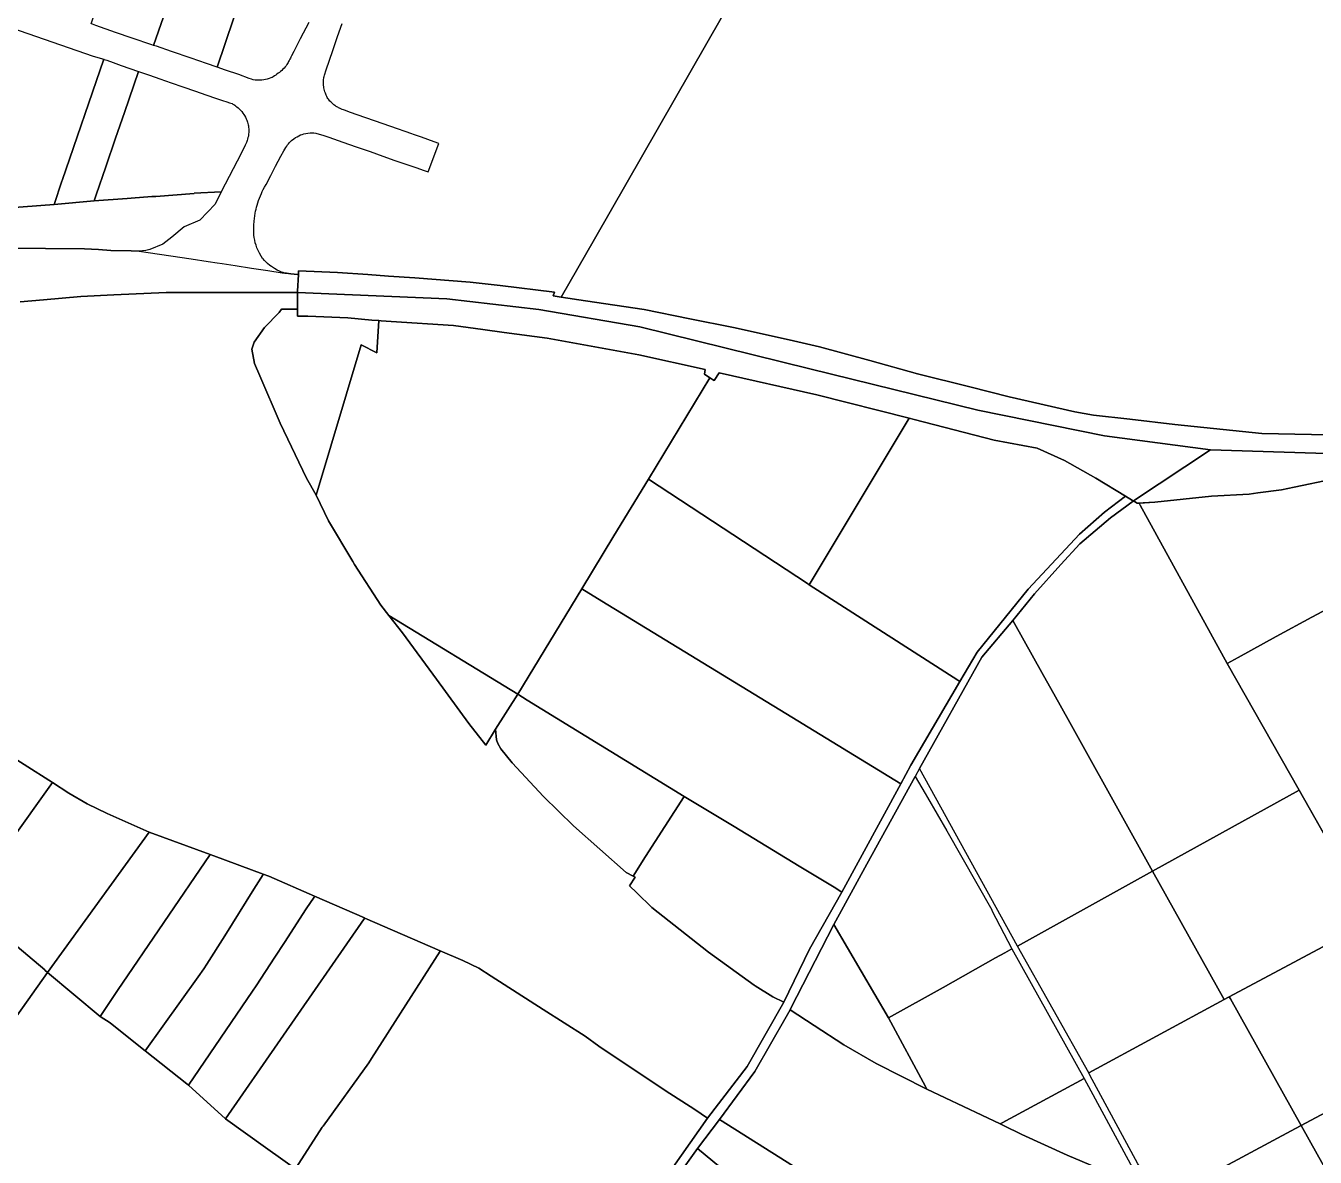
# Model space of a CAD drawing. Header units: metres. Extents: x 3 to 1005126, y 39 to 4383651.
# Drawn here: x 487051 to 487755, y 4369805 to 4370422 of the extents above; entities that cross this region are included whole.
import ezdxf

# ---------------------------------------------------------------- set-up
doc = ezdxf.new("R2010")
doc.units = ezdxf.units.M
doc.header["$MEASUREMENT"] = 0
doc.layers.add('TM_Llucmajor', color=7, linetype='Continuous')

msp = doc.modelspace()

# ---------------------------------------------------------------- linework, layer by layer
at = {"layer": 'TM_Llucmajor', "linetype": 'Continuous', "flags": 128}
for points in [[(487120.61, 4370411.46), (487119.65, 4370411.75), (487108.99, 4370415.4), (487099.95, 4370418.58), (487089.19, 4370422.29), (487087.26, 4370422.97), (487086.54, 4370423.22), (487109.34, 4370489.62), (487109.7, 4370489.5), (487143.74, 4370477.71), (487120.61, 4370411.46)], [(487143.74, 4370477.71), (487177.74, 4370465.92), (487155.34, 4370399.53), (487149.53, 4370401.53), (487141.17, 4370404.42), (487130.41, 4370408.17), (487122.17, 4370410.99), (487121.32, 4370411.26), (487120.61, 4370411.46), (487143.74, 4370477.71)], [(487010.7, 4370320.42), (487010.66, 4370320.96), (487011.86, 4370330.8), (487011.97, 4370331.75), (487014.25, 4370349.19), (487016.38, 4370367.15), (487022.83, 4370385.54), (487023.82, 4370388.43), (487027.49, 4370399.13), (487033.53, 4370416.88), (487040.66, 4370414.46), (487042.94, 4370421.1), (487043.04, 4370421.06), (487087.61, 4370405.65), (487093.52, 4370403.87), (487070.72, 4370337.67), (487070.62, 4370337.31), (487066.37, 4370324.72), (487010.7, 4370320.42)], [(487066.37, 4370324.72), (487070.62, 4370337.31), (487070.72, 4370337.67), (487093.52, 4370403.87), (487093.65, 4370403.83), (487095.06, 4370403.35), (487098.6, 4370402.04), (487103.06, 4370400.51), (487107.75, 4370398.85), (487112.45, 4370397.25), (487104.77, 4370374.86), (487099.87, 4370360.78), (487094.56, 4370345.22), (487089.38, 4370329.98), (487088.22, 4370326.57), (487066.37, 4370324.72)], [(487088.22, 4370326.57), (487089.38, 4370329.98), (487094.56, 4370345.22), (487099.87, 4370360.78), (487104.77, 4370374.86), (487112.45, 4370397.25), (487118.4, 4370395.25), (487124.06, 4370393.28), (487130.27, 4370391.12), (487136.59, 4370388.92), (487143.5, 4370386.57), (487149.2, 4370384.56), (487155.05, 4370382.53), (487158.32, 4370381.42), (487160.66, 4370380.65), (487162.15, 4370380.17), (487163.45, 4370379.67), (487163.92, 4370379.42), (487164.44, 4370379.14), (487165.02, 4370378.8), (487165.58, 4370378.36), (487166.16, 4370377.87), (487166.76, 4370377.36), (487167.22, 4370376.96), (487167.68, 4370376.55), (487168.26, 4370375.94), (487168.86, 4370375.31), (487169.42, 4370374.56), (487169.88, 4370373.83), (487170.32, 4370373.13), (487170.8, 4370372.24), (487171.19, 4370371.47), (487171.5, 4370370.61), (487171.84, 4370369.65), (487172.1, 4370368.92), (487172.33, 4370368.19), (487172.44, 4370367.5), (487172.52, 4370366.61), (487172.59, 4370365.87), (487172.6, 4370365), (487172.57, 4370364.05), (487172.43, 4370362.99), (487172.38, 4370362.02), (487172.16, 4370361.15), (487171.98, 4370360.35), (487171.73, 4370359.57), (487171.33, 4370358.52), (487170.72, 4370356.97), (487168.47, 4370352.54), (487166.35, 4370348.21), (487157.46, 4370331.53), (487142.84, 4370330.85), (487142.73, 4370330.61), (487121.86, 4370329.07), (487119.78, 4370328.93), (487108.4, 4370328.08), (487106.2, 4370327.92), (487088.22, 4370326.57)], [(487654.76, 4370163.22), (487650.92, 4370165.54), (487634.88, 4370175.25), (487617.75, 4370184.99), (487602.79, 4370191.77), (487579.34, 4370196.14), (487535.73, 4370207.43), (487532.95, 4370208.13), (487482.65, 4370220.76), (487429.29, 4370232.74), (487426.52, 4370228.65), (487424.25, 4370230.15), (487421.2, 4370232.17), (487421.7, 4370234.55), (487385.42, 4370242.58), (487335.39, 4370251.72), (487311.96, 4370254.76), (487300.24, 4370256.4), (487284.27, 4370258.64), (487250.35, 4370260.84), (487244.78, 4370261.2), (487243.59, 4370261.28), (487239.8, 4370261.55), (487226.64, 4370262.86), (487204.78, 4370263.67), (487199.11, 4370263.73), (487199.15, 4370267.51), (487199.25, 4370276.55), (487280.7, 4370273.26), (487330.84, 4370267.29), (487385.97, 4370257.95), (487478.78, 4370235.08), (487570.42, 4370212.5), (487639.51, 4370198.49), (487697.34, 4370190.74), (487655.31, 4370162.88), (487654.76, 4370163.22)], [(487243.59, 4370261.28), (487242.56, 4370243.71), (487233.96, 4370248.08), (487209.41, 4370165.99), (487204.15, 4370175.3), (487189.66, 4370205.27), (487178.64, 4370231.18), (487175.75, 4370237.98), (487174.19, 4370245.68), (487175.55, 4370249.55), (487181.15, 4370257.47), (487189.27, 4370265.79), (487190.45, 4370267.52), (487199.15, 4370267.51), (487199.11, 4370263.73), (487204.78, 4370263.67), (487226.64, 4370262.86), (487239.8, 4370261.55), (487243.59, 4370261.28)], [(487424.25, 4370230.15), (487390.68, 4370174.88), (487371.85, 4370143.87), (487354.29, 4370114.94), (487319.36, 4370057.43), (487249.02, 4370100.48), (487244.61, 4370106.11), (487230.35, 4370128.17), (487229.37, 4370129.82), (487216.18, 4370152.01), (487209.41, 4370165.99), (487233.96, 4370248.08), (487242.56, 4370243.71), (487243.59, 4370261.28), (487244.78, 4370261.2), (487250.35, 4370260.84), (487284.27, 4370258.64), (487300.24, 4370256.4), (487311.96, 4370254.76), (487335.39, 4370251.72), (487385.42, 4370242.58), (487421.7, 4370234.55), (487421.2, 4370232.17), (487424.25, 4370230.15)], [(487532.95, 4370208.13), (487478.44, 4370117.15), (487477.48, 4370117.79), (487390.68, 4370174.88), (487424.25, 4370230.15), (487426.52, 4370228.65), (487429.29, 4370232.74), (487482.65, 4370220.76), (487532.95, 4370208.13)], [(487650.92, 4370165.54), (487639.56, 4370156.82), (487625.97, 4370144.78), (487597.87, 4370114.76), (487570.12, 4370080.46), (487560.63, 4370064.32), (487559.48, 4370065.06), (487478.44, 4370117.15), (487532.95, 4370208.13), (487535.73, 4370207.43), (487579.34, 4370196.14), (487602.79, 4370191.77), (487617.75, 4370184.99), (487634.88, 4370175.25), (487650.92, 4370165.54)], [(487365.34, 4370108.19), (487354.29, 4370114.94), (487371.85, 4370143.87), (487390.68, 4370174.88), (487477.48, 4370117.79), (487478.44, 4370117.15), (487559.48, 4370065.06), (487560.63, 4370064.32), (487533.85, 4370018.76), (487528.47, 4370008.49), (487465.66, 4370046.9), (487365.34, 4370108.19)], [(487655.27, 4370162.86), (487655.31, 4370162.88), (487657.36, 4370161.65), (487658.49, 4370161.71), (487659.1, 4370160.61), (487706.5, 4370074.3), (487745.72, 4370005.19), (487665.77, 4369960.93), (487627, 4370030.59), (487620.65, 4370042), (487611.88, 4370057.65), (487606.23, 4370067.74), (487589.5, 4370097.61), (487601.31, 4370112.23), (487615.63, 4370128.14), (487626.08, 4370139.47), (487642.76, 4370153.78), (487655.27, 4370162.86)], [(487752.67, 4370099.53), (487769.79, 4370108.67), (487788.88, 4370118.85), (487794.32, 4370108.03), (487794.66, 4370107.39), (487802.53, 4370092.65), (487802.6, 4370092.53), (487809.25, 4370080.84), (487826.8, 4370050.06), (487867.27, 4369977.39), (487790.92, 4369935.98), (487786.38, 4369933.52), (487745.72, 4370005.19), (487706.5, 4370074.3), (487712.46, 4370077.56), (487733.29, 4370088.94), (487752.67, 4370099.53)], [(487324.55, 4370054.25), (487319.36, 4370057.43), (487354.29, 4370114.94), (487365.34, 4370108.19), (487465.66, 4370046.9), (487528.47, 4370008.49), (487496.2, 4369949.42), (487492.06, 4369952.13), (487472.93, 4369963.72), (487437.39, 4369985.26), (487410.25, 4370001.7), (487324.55, 4370054.25)], [(487249.02, 4370100.48), (487319.36, 4370057.43), (487307.24, 4370038.31), (487301.97, 4370029.65), (487292.7, 4370041.56), (487275.03, 4370065.67), (487256.48, 4370090.97), (487249.02, 4370100.48)], [(487592.01, 4369919.96), (487538.56, 4370016.98), (487572.53, 4370077.72), (487589.5, 4370097.61), (487606.23, 4370067.74), (487611.88, 4370057.65), (487620.65, 4370042), (487627, 4370030.59), (487665.77, 4369960.93), (487592.01, 4369919.96)], [(486956.95, 4369992.69), (486930.4, 4370013.06), (486970.29, 4370069.82), (486981.77, 4370062.57), (486997.22, 4370052.81), (486999.99, 4370051.06), (487016.22, 4370040.81), (487034.32, 4370028.92), (487065.48, 4370009.24), (487018.18, 4369943.25), (487005.23, 4369952.94), (486997.16, 4369958.97), (486996.78, 4369959.26), (486973.2, 4369979.87), (486972.49, 4369980.43), (486958.02, 4369991.85), (486956.95, 4369992.69)], [(486812.23, 4370024.71), (486839.63, 4370045.8), (486863.56, 4370064.87), (486865.72, 4370066.6), (486867.1, 4370065.58), (486865.66, 4370064.44), (486930.4, 4370013.06), (486956.95, 4369992.69), (486958.02, 4369991.85), (486972.49, 4369980.43), (486973.2, 4369979.87), (486996.78, 4369959.26), (486997.16, 4369958.97), (487005.23, 4369952.94), (487018.18, 4369943.25), (487061.29, 4369906.99), (487061.37, 4369906.92), (487062.81, 4369905.71), (487014.52, 4369837.73), (487012.51, 4369839.34), (486994.82, 4369853.5), (486880.4, 4369945.08), (486797.24, 4370012.66), (486812.23, 4370024.71)], [(487307.74, 4370032.63), (487307.24, 4370038.31), (487319.36, 4370057.43), (487324.55, 4370054.25), (487410.25, 4370001.7), (487389.02, 4369968.91), (487382.38, 4369958.23), (487378.47, 4369960.27), (487349.8, 4369985.57), (487333.44, 4370001.66), (487316.4, 4370020.06), (487310.18, 4370027.63), (487308.42, 4370030.6), (487307.74, 4370032.63)], [(487061.29, 4369906.99), (487018.18, 4369943.25), (487065.48, 4370009.24), (487074.46, 4370003.52), (487084.36, 4369997.68), (487095.28, 4369992.34), (487118.3, 4369982.15), (487062.81, 4369905.71), (487061.37, 4369906.92), (487061.29, 4369906.99)], [(487521.75, 4369880.88), (487491.81, 4369931.72), (487509.91, 4369964.68), (487536.17, 4370012.52), (487541.74, 4370003.37), (487543.03, 4370001.11), (487553.44, 4369982.84), (487577.98, 4369939.79), (487578.13, 4369939.52), (487589.04, 4369918.57), (487585.2, 4369916.42), (487580.13, 4369913.58), (487551.45, 4369897.51), (487521.75, 4369880.88)], [(487389.02, 4369968.91), (487410.25, 4370001.7), (487437.39, 4369985.26), (487472.93, 4369963.72), (487492.06, 4369952.13), (487496.2, 4369949.42), (487478.64, 4369918.3), (487464.57, 4369889.43), (487458.59, 4369892.35), (487448.97, 4369898.32), (487448.4, 4369898.74), (487423.54, 4369916.74), (487392.63, 4369941.08), (487384.29, 4369949.11), (487380.28, 4369952.82), (487383.36, 4369957.71), (487382.38, 4369958.23), (487389.02, 4369968.91)], [(487704.76, 4369890.88), (487665.77, 4369960.93), (487745.72, 4370005.19), (487786.04, 4369934.12), (487704.76, 4369890.88)], [(487091.43, 4369881.67), (487062.81, 4369905.71), (487118.3, 4369982.15), (487151.48, 4369970.05), (487101.03, 4369895.8), (487091.43, 4369881.67)], [(487096.88, 4369878.11), (487091.43, 4369881.67), (487101.03, 4369895.8), (487151.48, 4369970.05), (487153.58, 4369969.29), (487180.51, 4369959.28), (487180.41, 4369959.11), (487175.44, 4369951.17), (487159.47, 4369925.69), (487149.79, 4369910.24), (487148.11, 4369907.56), (487144.98, 4369903.19), (487116.14, 4369862.91), (487098.06, 4369877.33), (487096.88, 4369878.11)], [(487138.75, 4369844.91), (487116.14, 4369862.91), (487144.98, 4369903.19), (487148.11, 4369907.56), (487149.79, 4369910.24), (487159.47, 4369925.69), (487175.44, 4369951.17), (487180.41, 4369959.11), (487180.51, 4369959.28), (487183.51, 4369958.16), (487208.54, 4369947.26), (487208.24, 4369946.79), (487203.98, 4369940.28), (487192.06, 4369922.06), (487186.78, 4369913.97), (487176.56, 4369898.34), (487174.64, 4369895.41), (487139.72, 4369844.14), (487138.75, 4369844.91)], [(487630.93, 4369850.88), (487592.01, 4369919.96), (487665.77, 4369960.93), (487704.76, 4369890.88), (487630.93, 4369850.88)], [(487159.94, 4369825.77), (487139.72, 4369844.14), (487174.64, 4369895.41), (487176.56, 4369898.34), (487186.78, 4369913.97), (487192.06, 4369922.06), (487203.98, 4369940.28), (487208.24, 4369946.79), (487208.54, 4369947.26), (487235.73, 4369935.41), (487235.87, 4369935.35), (487235.52, 4369934.93), (487189.97, 4369869.15), (487159.94, 4369825.77)], [(487181.64, 4369810.21), (487159.94, 4369825.77), (487189.97, 4369869.15), (487235.52, 4369934.93), (487235.87, 4369935.35), (487277.1, 4369917.38), (487276.95, 4369917.27), (487239.64, 4369858.62), (487238.14, 4369856.27), (487213.17, 4369821.84), (487212.74, 4369821.25), (487198.32, 4369798.82), (487200.58, 4369796.63), (487181.64, 4369810.21)], [(487481.14, 4369876.66), (487467.95, 4369885.16), (487468.27, 4369885.76), (487491.81, 4369931.72), (487521.75, 4369880.88), (487541.86, 4369843.5), (487542.64, 4369842.01), (487514.97, 4369855.94), (487497.4, 4369866.19), (487481.14, 4369876.66)], [(487746.88, 4369822.12), (487708.22, 4369891.24), (487707.58, 4369892.38), (487786.04, 4369934.12), (487786.38, 4369933.52), (487814.61, 4369882.98), (487823.93, 4369863.73), (487824.1, 4369863.43), (487746.88, 4369822.12)], [(487200.58, 4369796.63), (487198.32, 4369798.82), (487212.74, 4369821.25), (487213.17, 4369821.84), (487238.14, 4369856.27), (487239.64, 4369858.62), (487276.95, 4369917.27), (487277.1, 4369917.38), (487289.39, 4369912.2), (487298.16, 4369907.95), (487304.81, 4369903.7), (487333.3, 4369885.49), (487356.1, 4369870.92), (487363.66, 4369865.51), (487399.89, 4369841.16), (487415.92, 4369830.86), (487422.94, 4369826.12), (487327.43, 4369690.35), (487275.22, 4369732.5), (487227.78, 4369770.24), (487200.58, 4369796.63)], [(487541.86, 4369843.5), (487521.75, 4369880.88), (487551.45, 4369897.51), (487580.13, 4369913.58), (487585.2, 4369916.42), (487589.04, 4369918.57), (487628.41, 4369847.8), (487583.62, 4369823.66), (487582.53, 4369823.01), (487542.64, 4369842.01), (487541.86, 4369843.5)], [(487704.76, 4369890.88), (487707.58, 4369892.38), (487708.22, 4369891.24), (487746.88, 4369822.12), (487743.85, 4369820.48), (487690.32, 4369791.68), (487688.7, 4369790.82), (487672.21, 4369795.65), (487658.76, 4369799.59), (487657.8, 4369801.19), (487631.61, 4369849.68), (487630.93, 4369850.88), (487704.76, 4369890.88)], [(487824.1, 4369863.43), (487830.17, 4369866.68), (487830.75, 4369865.6), (487877.26, 4369779.43), (487878.07, 4369777.93), (487863.4, 4369760.32), (487862.71, 4369760.37), (487849.02, 4369761.34), (487829.58, 4369763.34), (487809.28, 4369765.42), (487783.98, 4369769.18), (487775.53, 4369770.6), (487746.88, 4369822.12), (487824.1, 4369863.43)], [(487584.36, 4369822.15), (487582.53, 4369823.01), (487583.62, 4369823.66), (487628.41, 4369847.8), (487656.12, 4369796.71), (487659.18, 4369791.08), (487659.84, 4369789.83), (487647.25, 4369794.12), (487619.25, 4369805.97), (487594.44, 4369817.17), (487584.36, 4369822.15)], [(487450.94, 4369781.86), (487417.54, 4369809.57), (487429.47, 4369825.49), (487478.15, 4369794.76), (487488.06, 4369786.9), (487501.31, 4369776.39), (487484.23, 4369755.44), (487472.02, 4369765.13), (487471.7, 4369765.39), (487450.94, 4369781.86)], [(487743.85, 4369820.48), (487746.88, 4369822.12), (487775.53, 4369770.6), (487771.14, 4369771.33), (487769.51, 4369771.64), (487766.45, 4369772.24), (487746.04, 4369776.22), (487731.61, 4369779.44), (487713.15, 4369783.85), (487705.86, 4369785.92), (487691.21, 4369790.08), (487688.7, 4369790.82), (487690.32, 4369791.68), (487743.85, 4369820.48)]]:
    msp.add_lwpolyline(points, close=True, dxfattribs=at)
for points in [[(487205.3, 4370423.96), (487200.65, 4370415.04), (487197.17, 4370408.21), (487195.98, 4370405.83), (487195.58, 4370405.08), (487195.3, 4370404.55), (487194.97, 4370403.92), (487194.61, 4370403.22), (487194.34, 4370402.68), (487194.08, 4370402.15), (487193.74, 4370401.53), (487193.42, 4370401.03), (487192.98, 4370400.38), (487192.44, 4370399.72), (487191.91, 4370399.07), (487191.24, 4370398.42), (487190.61, 4370397.8), (487190, 4370397.23), (487189.28, 4370396.6), (487188.73, 4370396.26), (487187.91, 4370395.74), (487187.32, 4370395.24), (487186.66, 4370394.77), (487185.98, 4370394.36), (487185.34, 4370393.98), (487184.59, 4370393.68), (487183.72, 4370393.31), (487182.59, 4370392.96), (487181.73, 4370392.81), (487180.9, 4370392.65), (487179.8, 4370392.51), (487178.98, 4370392.5), (487178.02, 4370392.51), (487176.97, 4370392.58), (487176.17, 4370392.55), (487174.96, 4370392.74), (487174.06, 4370392.99), (487172.8, 4370393.4), (487167.14, 4370395.5), (487159.85, 4370397.96), (487155.34, 4370399.53), (487177.74, 4370465.92)], [(487431.05, 4370427.64), (487361.25, 4370305.78), (487343.09, 4370274.08), (487338.77, 4370274.73), (487339.47, 4370276.89), (487309.87, 4370280.47), (487293.48, 4370282.23), (487263.27, 4370284.59), (487248.83, 4370285.63), (487237.54, 4370286.44), (487220.96, 4370287.58), (487199.73, 4370288.47), (487199.65, 4370286.52), (487199.65, 4370286.52), (487199.14, 4370286.55), (487197.3, 4370286.73), (487195.62, 4370286.89), (487194.27, 4370286.99), (487193.19, 4370287.1), (487192.34, 4370287.23), (487191.36, 4370287.48), (487190.44, 4370287.81), (487189.34, 4370288.28), (487188.1, 4370288.87), (487186.57, 4370289.67), (487184.98, 4370290.75), (487184.12, 4370291.4), (487182.85, 4370292.39), (487181.92, 4370293.28), (487181.15, 4370294.06), (487180.25, 4370295.12), (487180.15, 4370295.26), (487179.32, 4370296.38), (487178.4, 4370298.15), (487177.65, 4370299.55), (487177.03, 4370301.03), (487176.58, 4370302.38), (487176.18, 4370303.78), (487175.89, 4370305.18), (487175.6, 4370306.57), (487175.43, 4370307.87), (487175.33, 4370309.17), (487175.33, 4370309.32), (487175.32, 4370310.54), (487175.28, 4370311.92), (487175.39, 4370313.29), (487175.62, 4370315.5), (487175.78, 4370317.05), (487175.96, 4370318.5), (487176.18, 4370319.87), (487176.35, 4370320.96), (487176.55, 4370322.06), (487176.82, 4370323.14), (487177.18, 4370324.28), (487177.57, 4370325.5), (487177.99, 4370326.83), (487178.43, 4370328.06), (487178.93, 4370329.35), (487179.46, 4370330.58), (487179.98, 4370331.71), (487180.53, 4370332.78), (487181.24, 4370334.17), (487182.02, 4370335.65), (487184.6, 4370340.51), (487187.23, 4370345.52), (487190.11, 4370350.94), (487191.68, 4370353.85), (487192.21, 4370354.83), (487192.8, 4370355.79), (487193.33, 4370356.56), (487193.78, 4370357.23), (487194.27, 4370357.81), (487194.86, 4370358.51), (487195.39, 4370359.08), (487195.94, 4370359.6), (487197.18, 4370360.43), (487198.14, 4370361.12), (487198.96, 4370361.65), (487199.98, 4370362.15), (487200.9, 4370362.58), (487201.8, 4370362.9), (487202.71, 4370363.21), (487203.67, 4370363.35), (487204.9, 4370363.55), (487206.1, 4370363.71), (487207.06, 4370363.79), (487208.05, 4370363.71), (487209.14, 4370363.61), (487213.52, 4370362.35), (487216.23, 4370361.42), (487223.89, 4370358.74), (487231.24, 4370356.17), (487238.91, 4370353.48), (487245.81, 4370351.06), (487252.27, 4370348.73), (487263.8, 4370344.81), (487268.34, 4370343.28), (487270.51, 4370342.52), (487276.4, 4370357.97), (487273.78, 4370358.89), (487266.83, 4370361.35), (487262.53, 4370362.86), (487261.59, 4370363.19), (487250.07, 4370367.18), (487227.51, 4370375.12), (487225.3, 4370375.9), (487224.32, 4370376.25), (487223.55, 4370376.53), (487222.9, 4370376.79), (487222.44, 4370376.99), (487222.02, 4370377.21), (487221.56, 4370377.46), (487221.12, 4370377.68), (487220.73, 4370377.89), (487220.32, 4370378.15), (487219.89, 4370378.46), (487219.48, 4370378.74), (487219.1, 4370379.06), (487218.64, 4370379.43), (487218.11, 4370379.92), (487217.34, 4370380.67), (487216.9, 4370381.12), (487216.55, 4370381.55), (487216.14, 4370382.05), (487215.78, 4370382.56), (487215.43, 4370383.09), (487215.16, 4370383.6), (487214.89, 4370384.23), (487214.67, 4370384.8), (487214.42, 4370385.39), (487214.16, 4370386.05), (487213.94, 4370386.85), (487213.76, 4370387.56), (487213.6, 4370388.23), (487213.49, 4370388.89), (487213.4, 4370389.78), (487213.34, 4370390.67), (487213.35, 4370391.39), (487213.4, 4370392.1), (487213.41, 4370392.9), (487213.48, 4370393.51), (487213.59, 4370394.03), (487213.73, 4370394.58), (487213.9, 4370395.28), (487214.88, 4370398.15), (487218.49, 4370408.74), (487221.03, 4370416.29), (487223.56, 4370423.46)], [(487779.65, 4370198.55), (487725.32, 4370199.74), (487677.9, 4370204.56), (487653.44, 4370207.55), (487633.47, 4370209.68), (487623.45, 4370211.58), (487587.58, 4370219.76), (487566.1, 4370225.11), (487537.56, 4370232.23), (487511.51, 4370239.5), (487483.97, 4370246.99), (487467.54, 4370250.81), (487437.13, 4370257.62), (487413.28, 4370262.33), (487388.37, 4370267.35), (487356.4, 4370272.07), (487343.09, 4370274.08), (487361.25, 4370305.78), (487431.05, 4370427.64)], [(487010.7, 4370320.42), (487066.37, 4370324.72), (487088.22, 4370326.57), (487106.2, 4370327.92), (487108.4, 4370328.08), (487119.78, 4370328.93), (487121.86, 4370329.07), (487142.73, 4370330.61), (487142.84, 4370330.85), (487157.46, 4370331.53), (487154.26, 4370324.78), (487145.81, 4370316.19), (487137.33, 4370312.52), (487130.6, 4370306.78), (487125.62, 4370303.01), (487118.59, 4370300.07), (487116.47, 4370299.6), (487112.85, 4370299.21), (487108.42, 4370299.43), (487097.4, 4370299.61), (487097.4, 4370299.61), (487090.55, 4370300.01), (487082.88, 4370300.42), (487061.65, 4370300.6), (487041.56, 4370300.86)], [(487041.56, 4370300.86), (487061.65, 4370300.6), (487082.88, 4370300.42), (487090.55, 4370300.01), (487097.4, 4370299.61), (487108.42, 4370299.43), (487112.85, 4370299.21), (487141.09, 4370294.96), (487150.44, 4370293.54), (487155.34, 4370292.8), (487155.34, 4370292.8), (487158.02, 4370292.4), (487165.25, 4370291.31), (487174.1, 4370289.98), (487183.03, 4370288.63), (487190.91, 4370287.45), (487192.34, 4370287.23), (487193.19, 4370287.1), (487194.27, 4370286.99), (487195.62, 4370286.89), (487197.3, 4370286.73), (487199.14, 4370286.55), (487199.65, 4370286.52), (487199.26, 4370277.28), (487199.25, 4370276.55), (487196.69, 4370276.66), (487149.68, 4370276.66), (487127.56, 4370276.66), (487098.91, 4370275.36), (487081.04, 4370274.44), (487060.5, 4370272.6), (487047.88, 4370271.47)], [(487777.86, 4370188.25), (487697.34, 4370190.74), (487639.51, 4370198.49), (487570.42, 4370212.5), (487478.78, 4370235.08), (487385.97, 4370257.95), (487330.84, 4370267.29), (487280.7, 4370273.26), (487199.25, 4370276.55), (487199.26, 4370277.28), (487199.65, 4370286.52), (487199.65, 4370286.52), (487199.73, 4370288.47), (487220.96, 4370287.58), (487237.54, 4370286.44), (487248.83, 4370285.63), (487263.27, 4370284.59), (487293.48, 4370282.23), (487309.87, 4370280.47), (487339.47, 4370276.89), (487338.77, 4370274.73), (487343.09, 4370274.08), (487356.4, 4370272.07), (487388.37, 4370267.35), (487413.28, 4370262.33), (487437.13, 4370257.62), (487467.54, 4370250.81), (487483.97, 4370246.99), (487511.51, 4370239.5), (487537.56, 4370232.23), (487566.1, 4370225.11), (487587.58, 4370219.76), (487623.45, 4370211.58), (487633.47, 4370209.68), (487653.44, 4370207.55), (487677.9, 4370204.56), (487725.32, 4370199.74), (487779.65, 4370198.55)], [(487047.88, 4370271.47), (487060.5, 4370272.6), (487081.04, 4370274.44), (487098.91, 4370275.36), (487127.56, 4370276.66), (487149.68, 4370276.66), (487149.68, 4370276.66), (487196.69, 4370276.66), (487199.25, 4370276.55), (487199.15, 4370267.51), (487190.45, 4370267.52), (487189.27, 4370265.79), (487181.15, 4370257.47), (487175.55, 4370249.55), (487174.19, 4370245.68), (487175.75, 4370237.98), (487178.64, 4370231.18), (487189.66, 4370205.27), (487204.15, 4370175.3), (487209.41, 4370165.99), (487216.18, 4370152.01), (487229.37, 4370129.82), (487230.35, 4370128.17), (487244.61, 4370106.11), (487249.02, 4370100.48), (487256.48, 4370090.97), (487275.03, 4370065.67), (487292.7, 4370041.56), (487301.97, 4370029.65), (487307.24, 4370038.31), (487307.74, 4370032.63), (487308.42, 4370030.6), (487310.18, 4370027.63), (487316.4, 4370020.06), (487333.44, 4370001.66), (487349.8, 4369985.57), (487378.47, 4369960.27), (487382.38, 4369958.23), (487383.36, 4369957.71), (487380.28, 4369952.82), (487384.29, 4369949.11), (487392.63, 4369941.08), (487423.54, 4369916.74), (487448.4, 4369898.74), (487448.97, 4369898.32), (487458.59, 4369892.35), (487464.57, 4369889.43), (487444.56, 4369854.26), (487422.94, 4369826.12), (487415.92, 4369830.86), (487399.89, 4369841.16), (487363.66, 4369865.51), (487356.1, 4369870.92), (487333.3, 4369885.49), (487304.81, 4369903.7), (487298.16, 4369907.95), (487289.39, 4369912.2), (487277.1, 4369917.38), (487235.87, 4369935.35), (487235.73, 4369935.41), (487208.54, 4369947.26), (487183.51, 4369958.16), (487180.51, 4369959.28), (487153.58, 4369969.29), (487151.48, 4369970.05), (487118.3, 4369982.15), (487095.28, 4369992.34), (487084.36, 4369997.68), (487074.46, 4370003.52), (487065.48, 4370009.24), (487034.32, 4370028.92)], [(487763.93, 4370174.88), (487743.12, 4370170.44), (487736.22, 4370168.97), (487723.2, 4370167.25), (487718.42, 4370166.63), (487697.89, 4370165.58), (487666.95, 4370162.19), (487657.36, 4370161.65), (487655.31, 4370162.88), (487697.34, 4370190.74), (487777.86, 4370188.25)], [(487769.79, 4370108.67), (487752.67, 4370099.53), (487733.29, 4370088.94), (487712.46, 4370077.56), (487706.5, 4370074.3), (487659.1, 4370160.61), (487658.49, 4370161.71), (487666.95, 4370162.19), (487697.89, 4370165.58), (487718.42, 4370166.63), (487723.2, 4370167.25), (487736.22, 4370168.97), (487743.12, 4370170.44), (487743.12, 4370170.44), (487763.93, 4370174.88)], [(487327.43, 4369690.35), (487422.94, 4369826.12), (487444.56, 4369854.26), (487464.57, 4369889.43), (487478.64, 4369918.3), (487496.2, 4369949.42), (487528.47, 4370008.49), (487533.85, 4370018.76), (487560.63, 4370064.32), (487570.12, 4370080.46), (487597.87, 4370114.76), (487625.97, 4370144.78), (487639.56, 4370156.82), (487650.92, 4370165.54), (487654.76, 4370163.22), (487655.31, 4370162.88), (487655.27, 4370162.86), (487642.76, 4370153.78), (487626.08, 4370139.47), (487615.63, 4370128.14), (487601.31, 4370112.23), (487589.5, 4370097.61), (487572.53, 4370077.72), (487538.56, 4370016.98), (487536.17, 4370012.52), (487509.91, 4369964.68), (487491.81, 4369931.72), (487468.27, 4369885.76), (487467.95, 4369885.16), (487465.84, 4369881.47), (487448.81, 4369851.63), (487429.47, 4369825.49), (487417.54, 4369809.57), (487401.69, 4369787.39)], [(486983.03, 4369793.6), (487000.03, 4369817.42), (487009.48, 4369830.67), (487014.52, 4369837.73), (487062.81, 4369905.71), (487091.43, 4369881.67), (487096.88, 4369878.11), (487098.06, 4369877.33), (487116.14, 4369862.91), (487138.75, 4369844.91), (487139.72, 4369844.14), (487159.94, 4369825.77), (487181.64, 4369810.21), (487200.58, 4369796.63)], [(487478.15, 4369794.76), (487429.47, 4369825.49), (487448.81, 4369851.63), (487465.84, 4369881.47), (487467.95, 4369885.16), (487481.14, 4369876.66), (487497.4, 4369866.19), (487514.97, 4369855.94), (487542.64, 4369842.01), (487582.53, 4369823.01), (487584.36, 4369822.15), (487594.44, 4369817.17), (487619.25, 4369805.97), (487647.25, 4369794.12)], [(487401.69, 4369787.39), (487417.54, 4369809.57), (487450.94, 4369781.86)]]:
    msp.add_lwpolyline(points, dxfattribs=at)

doc.saveas('drawing.dxf')
